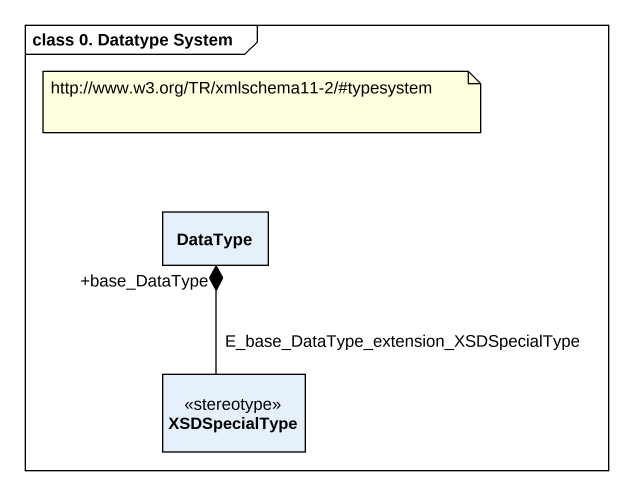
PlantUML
@startuml
mainframe class 0. Datatype System
hide circle
hide empty members
class DataType
class XSDSpecialType <<stereotype>>
XSDSpecialType -up-* "+base_DataType" DataType : E_base_DataType_extension_XSDSpecialType
note as N1
  http://www.w3.org/TR/xmlschema11-2/#typesystem
end note
@enduml
